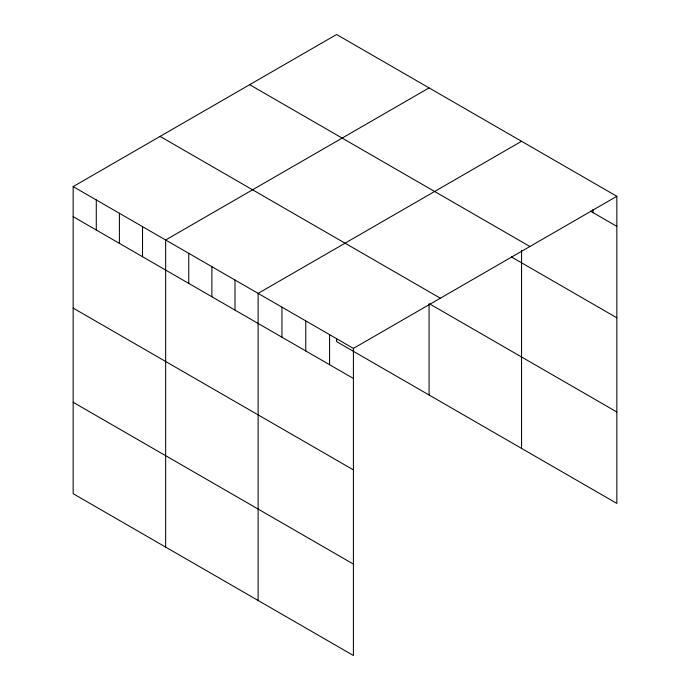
<?xml version="1.0" encoding="UTF-8"?>
<svg xmlns="http://www.w3.org/2000/svg" width="690" height="690" viewBox="0 0 690 690"><rect width="100%" height="100%" fill="white"/><g stroke="black" fill="none" stroke-linecap="round" stroke-linejoin="round"><path stroke-width="1.03" d="M73.157 186.593L353.409 348.398L353.409 655.5L73.157 493.695L73.157 186.593L336.591 34.5L616.843 196.305L616.843 503.407L336.591 341.602L336.591 338.488M429.077 87.897L165.643 239.991L165.643 547.092M521.554 141.286L258.12 293.379L258.12 600.49M353.409 348.398L616.843 196.305M590.278 211.037L616.843 226.372M249.659 84.689L529.911 246.494M511.385 256.913L616.843 317.797M160.089 136.404L440.341 298.201M429.999 304.118L616.843 411.99M73.157 216.669L353.409 378.465M73.157 308.085L353.409 469.89M73.157 402.279L353.409 564.084M593.02 209.398L593.02 212.624M521.554 250.315L521.554 448.397M429.077 303.583L429.077 394.999M329.587 334.641L329.587 364.717M305.765 320.885L305.765 350.96M281.943 307.136L281.943 337.212M235.005 280.037L235.005 310.103M211.882 266.685L211.882 296.76M188.758 253.334L188.758 283.409M142.52 226.639L142.52 256.714M119.396 213.288L119.396 243.363M96.281 199.945L96.281 230.012"/></g></svg>
